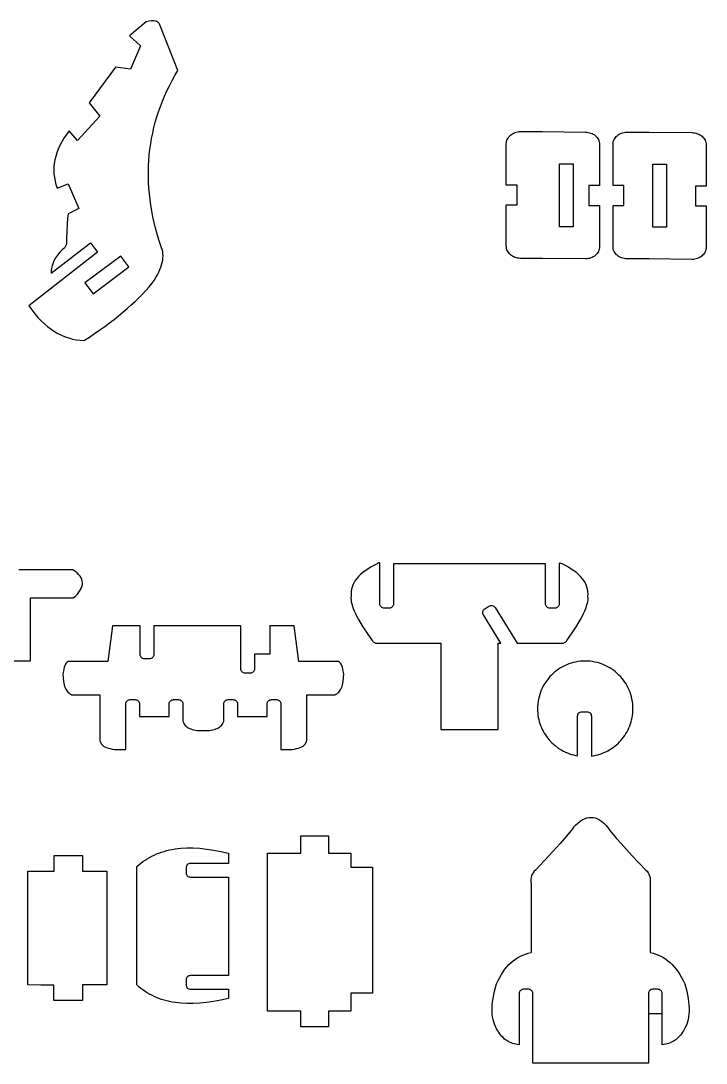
# Model space of a CAD drawing. Extents: x 0.1 to 16.9, y 0.1 to 16.5.
# Drawn here: x 8.04 to 13.79, y 7.74 to 16.48 of the extents above; entities that cross this region are included whole.
import ezdxf

# ---------------------------------------------------------------- set-up
doc = ezdxf.new("R2010")
doc.units = 0
doc.layers.add('Harley 1', color=1, linetype='CONTINUOUS')

msp = doc.modelspace()

# ---------------------------------------------------------------- linework, layer by layer
at = {"layer": 'Harley 1'}
for points in [[(8.2958, 14.3634), (8.6254, 14.6163), (8.6847, 14.5384), (8.1076, 14.0884), (8.1328, 14.0543), (8.1586, 14.0222), (8.1848, 13.9924), (8.2116, 13.9646), (8.2388, 13.939), (8.2665, 13.9156), (8.2947, 13.8942), (8.3235, 13.875), (8.3527, 13.8579), (8.3824, 13.843), (8.4126, 13.8302), (8.4433, 13.8195), (8.4745, 13.8109), (8.5062, 13.8045), (8.5383, 13.8002), (8.571, 13.7981), (8.6164, 13.8275), (8.6604, 13.857), (8.7032, 13.8866), (8.7447, 13.9163), (8.7849, 13.9461), (8.8239, 13.9759), (8.8616, 14.0059), (8.898, 14.0359), (8.9331, 14.066), (8.967, 14.0962), (8.9995, 14.1265), (9.0308, 14.1568), (9.0609, 14.1873), (9.0896, 14.2178), (9.1171, 14.2484), (9.1433, 14.2791), (9.1592, 14.3029), (9.1736, 14.3262), (9.1864, 14.3488), (9.1978, 14.3709), (9.2076, 14.3925), (9.2159, 14.4134), (9.2226, 14.4338), (9.2279, 14.4537), (9.2316, 14.4729), (9.2337, 14.4916), (9.2344, 14.5097), (9.2335, 14.5273), (9.2311, 14.5442), (9.2272, 14.5606), (9.2217, 14.5765), (9.2147, 14.5917), (9.1989, 14.6412), (9.1845, 14.6904), (9.1713, 14.7394), (9.1594, 14.7882), (9.1489, 14.8367), (9.1396, 14.885), (9.1317, 14.9332), (9.125, 14.981), (9.1197, 15.0287), (9.1157, 15.0761), (9.113, 15.1233), (9.1115, 15.1703), (9.1114, 15.2171), (9.1126, 15.2636), (9.1151, 15.31), (9.1189, 15.3561), (9.1241, 15.4019), (9.1305, 15.4476), (9.1382, 15.493), (9.1472, 15.5382), (9.1576, 15.5832), (9.1692, 15.628), (9.1822, 15.6725), (9.1964, 15.7168), (9.212, 15.7609), (9.2289, 15.8048), (9.2471, 15.8484), (9.2665, 15.8918), (9.2873, 15.935), (9.3094, 15.978), (9.3328, 16.0208), (9.3575, 16.0633), (9.2059, 16.4441), (9.2041, 16.4502), (9.2016, 16.4558), (9.1983, 16.4607), (9.1944, 16.4651), (9.1898, 16.4688), (9.1845, 16.472), (9.1785, 16.4746), (9.1718, 16.4765), (9.1563, 16.4787), (9.1381, 16.4785), (9.1171, 16.4759), (9.0933, 16.4709), (8.9525, 16.3539), (9.0444, 16.2683), (8.9603, 16.0737), (8.8347, 16.091), (8.6151, 15.7915), (8.7027, 15.6804), (8.5157, 15.4758), (8.4455, 15.557), (8.4233, 15.5258), (8.4033, 15.4948), (8.3854, 15.464), (8.3695, 15.4333), (8.3559, 15.4027), (8.3443, 15.3723), (8.3349, 15.3421), (8.3275, 15.312), (8.3224, 15.282), (8.3193, 15.2523), (8.3183, 15.2226), (8.3195, 15.1932), (8.3228, 15.1639), (8.3283, 15.1347), (8.3358, 15.1057), (8.3455, 15.0768), (8.4376, 15.1126), (8.527, 14.9042), (8.4377, 14.8594), (8.4334, 14.8208), (8.4296, 14.7736), (8.4264, 14.7178), (8.4239, 14.6534), (8.4254, 14.6384), (8.4253, 14.6245), (8.4236, 14.6115), (8.4204, 14.5995), (8.4156, 14.5884), (8.4093, 14.5784), (8.4013, 14.5692), (8.3918, 14.5611), (8.3692, 14.5379), (8.3496, 14.5143), (8.3331, 14.4903), (8.3196, 14.4658), (8.3091, 14.4408), (8.305, 14.4282), (8.3016, 14.4155), (8.299, 14.4026), (8.2972, 14.3896), (8.2961, 14.3766), (8.2958, 14.3634)], [(12.8943, 14.586), (12.8937, 14.5755), (12.8919, 14.5652), (12.889, 14.5553), (12.8851, 14.5458), (12.8801, 14.5368), (12.8742, 14.5282), (12.8674, 14.5202), (12.8598, 14.5128), (12.8514, 14.5061), (12.8423, 14.5001), (12.8326, 14.495), (12.8224, 14.4906), (12.8116, 14.4872), (12.8003, 14.4847), (12.7887, 14.4832), (12.7767, 14.4828), (12.4162, 14.4874), (12.2308, 14.4874), (12.2188, 14.488), (12.2071, 14.4895), (12.1959, 14.4921), (12.1851, 14.4956), (12.1748, 14.4999), (12.1651, 14.5051), (12.156, 14.5111), (12.1477, 14.5177), (12.1401, 14.5251), (12.1333, 14.533), (12.1274, 14.5415), (12.1224, 14.5506), (12.1184, 14.56), (12.1155, 14.5699), (12.1137, 14.5801), (12.1131, 14.5906), (12.1131, 14.936), (12.2028, 14.936), (12.2028, 15.1018), (12.1131, 15.1018), (12.1131, 15.4472), (12.1137, 15.4577), (12.1155, 15.4679), (12.1184, 15.4778), (12.1224, 15.4873), (12.1274, 15.4963), (12.1333, 15.5048), (12.1401, 15.5127), (12.1477, 15.5201), (12.156, 15.5267), (12.1651, 15.5327), (12.1748, 15.5379), (12.1851, 15.5422), (12.1959, 15.5457), (12.2071, 15.5483), (12.2188, 15.5498), (12.2308, 15.5504), (12.4162, 15.5504), (12.7767, 15.5458), (12.7887, 15.5451), (12.8003, 15.5434), (12.8116, 15.5408), (12.8224, 15.5373), (12.8326, 15.5329), (12.8423, 15.5277), (12.8514, 15.5218), (12.8598, 15.5152), (12.8674, 15.5079), (12.8742, 15.5), (12.8801, 15.4915), (12.8851, 15.4825), (12.889, 15.4731), (12.8919, 15.4633), (12.8937, 15.4531), (12.8943, 15.4426), (12.8943, 15.0972), (12.8047, 15.0972), (12.8047, 14.9314), (12.8943, 14.9314), (12.8943, 14.586)], [(13.0078, 15.4426), (13.0084, 15.4531), (13.0102, 15.4633), (13.0131, 15.4732), (13.0171, 15.4827), (13.0221, 15.4917), (13.028, 15.5002), (13.0348, 15.5081), (13.0424, 15.5155), (13.0508, 15.5221), (13.0598, 15.5281), (13.0695, 15.5333), (13.0798, 15.5376), (13.0906, 15.5411), (13.1019, 15.5437), (13.1135, 15.5452), (13.1255, 15.5458), (13.3109, 15.5458), (13.6714, 15.5412), (13.6834, 15.5405), (13.695, 15.5388), (13.7063, 15.5362), (13.7171, 15.5327), (13.7273, 15.5283), (13.737, 15.5231), (13.7461, 15.5172), (13.7545, 15.5105), (13.7621, 15.5032), (13.7689, 15.4953), (13.7748, 15.4869), (13.7798, 15.4779), (13.7837, 15.4685), (13.7866, 15.4587), (13.7884, 15.4485), (13.789, 15.438), (13.789, 15.0926), (13.6994, 15.0926), (13.6994, 14.9268), (13.789, 14.9268), (13.789, 14.5814), (13.7884, 14.5709), (13.7866, 14.5606), (13.7837, 14.5507), (13.7798, 14.5412), (13.7748, 14.5321), (13.7689, 14.5236), (13.7621, 14.5156), (13.7545, 14.5082), (13.7461, 14.5015), (13.737, 14.4955), (13.7273, 14.4903), (13.7171, 14.486), (13.7063, 14.4826), (13.695, 14.4801), (13.6834, 14.4786), (13.6714, 14.4782), (13.3109, 14.4828), (13.1255, 14.4828), (13.1135, 14.4834), (13.1019, 14.4849), (13.0906, 14.4875), (13.0798, 14.491), (13.0695, 14.4953), (13.0598, 14.5005), (13.0508, 14.5065), (13.0424, 14.5131), (13.0348, 14.5205), (13.028, 14.5284), (13.0221, 14.5369), (13.0171, 14.5459), (13.0131, 14.5554), (13.0102, 14.5653), (13.0084, 14.5755), (13.0078, 14.586), (13.0078, 14.9314), (13.0975, 14.9314), (13.0975, 15.0972), (13.0078, 15.0972), (13.0078, 15.4426)], [(12.5597, 15.2811), (12.6747, 15.2811), (12.6747, 14.7521), (12.5597, 14.7521), (12.5597, 15.2811)], [(13.3409, 15.2765), (13.4559, 15.2765), (13.4559, 14.7475), (13.3409, 14.7475), (13.3409, 15.2765)], [(8.5794, 14.2818), (8.6483, 14.1897), (8.9482, 14.4148), (8.8793, 14.5069), (8.5794, 14.2818)], [(12.7112, 10.316), (12.7112, 10.6495), (12.7119, 10.6569), (12.7141, 10.6638), (12.7175, 10.6701), (12.722, 10.6755), (12.7274, 10.68), (12.7336, 10.6834), (12.7405, 10.6856), (12.7479, 10.6863), (12.7895, 10.6863), (12.7969, 10.6856), (12.8037, 10.6834), (12.81, 10.68), (12.8154, 10.6755), (12.8199, 10.6701), (12.8233, 10.6638), (12.8254, 10.6569), (12.8262, 10.6495), (12.8262, 10.3142), (12.8445, 10.317), (12.8625, 10.3206), (12.8803, 10.3249), (12.8977, 10.3301), (12.9147, 10.336), (12.9314, 10.3427), (12.9478, 10.35), (12.9637, 10.3581), (12.9792, 10.3669), (12.9943, 10.3763), (13.0089, 10.3864), (13.023, 10.3971), (13.0366, 10.4083), (13.0497, 10.4202), (13.0623, 10.4326), (13.0743, 10.4456), (13.0858, 10.4591), (13.0966, 10.4731), (13.1068, 10.4876), (13.1164, 10.5025), (13.1254, 10.5179), (13.1336, 10.5338), (13.1412, 10.55), (13.1481, 10.5666), (13.1542, 10.5836), (13.1595, 10.6009), (13.1641, 10.6185), (13.168, 10.6365), (13.1709, 10.6547), (13.1731, 10.6732), (13.1744, 10.692), (13.1749, 10.711), (13.1743, 10.7315), (13.1728, 10.7519), (13.1703, 10.7719), (13.1667, 10.7916), (13.1623, 10.8109), (13.1569, 10.8299), (13.1506, 10.8485), (13.1434, 10.8666), (13.1354, 10.8844), (13.1266, 10.9016), (13.1169, 10.9184), (13.1065, 10.9346), (13.0954, 10.9503), (13.0835, 10.9654), (13.0709, 10.9799), (13.0577, 10.9938), (13.0438, 11.007), (13.0293, 11.0196), (13.0142, 11.0315), (12.9985, 11.0426), (12.9823, 11.053), (12.9655, 11.0627), (12.9483, 11.0715), (12.9306, 11.0795), (12.9124, 11.0867), (12.8938, 11.093), (12.8748, 11.0984), (12.8555, 11.1028), (12.8358, 11.1064), (12.8158, 11.1089), (12.7955, 11.1104), (12.7749, 11.111), (12.7543, 11.1104), (12.734, 11.1089), (12.714, 11.1064), (12.6943, 11.1028), (12.6749, 11.0984), (12.6559, 11.093), (12.6374, 11.0867), (12.6192, 11.0795), (12.6015, 11.0715), (12.5842, 11.0627), (12.5675, 11.053), (12.5512, 11.0426), (12.5356, 11.0315), (12.5204, 11.0196), (12.5059, 11.007), (12.492, 10.9938), (12.4788, 10.9799), (12.4662, 10.9654), (12.4543, 10.9503), (12.4432, 10.9346), (12.4328, 10.9184), (12.4231, 10.9016), (12.4143, 10.8844), (12.4063, 10.8666), (12.3991, 10.8485), (12.3928, 10.8299), (12.3875, 10.8109), (12.383, 10.7916), (12.3795, 10.7719), (12.3769, 10.7519), (12.3754, 10.7315), (12.3749, 10.711), (12.3753, 10.6925), (12.3766, 10.6742), (12.3786, 10.6561), (12.3815, 10.6383), (12.3852, 10.6208), (12.3897, 10.6035), (12.3948, 10.5866), (12.4008, 10.5699), (12.4074, 10.5537), (12.4147, 10.5377), (12.4227, 10.5222), (12.4313, 10.5071), (12.4406, 10.4923), (12.4504, 10.4781), (12.4719, 10.4508), (12.4957, 10.4256), (12.5215, 10.4025), (12.5492, 10.3816), (12.5787, 10.3631), (12.594, 10.3548), (12.6098, 10.3471), (12.6259, 10.3401), (12.6423, 10.3339), (12.6591, 10.3283), (12.6762, 10.3234), (12.6935, 10.3193), (12.7112, 10.316)], [(10.3906, 8.1738), (10.1096, 8.1738), (10.1096, 9.5002), (10.3906, 9.5002), (10.3906, 9.644), (10.6228, 9.644), (10.6228, 9.5002), (10.8089, 9.5002), (10.8089, 9.3825), (10.9895, 9.3825), (10.9895, 8.3249), (10.8089, 8.3249), (10.8089, 8.1738), (10.6228, 8.1738), (10.6228, 8.0449), (10.3906, 8.0449), (10.3906, 8.1738)], [(9.0155, 8.395), (9.0157, 8.8913), (9.0155, 9.3877), (9.0317, 9.4022), (9.0484, 9.4161), (9.0656, 9.4292), (9.0833, 9.4416), (9.1014, 9.4533), (9.1201, 9.4643), (9.1393, 9.4746), (9.159, 9.4842), (9.1792, 9.493), (9.1999, 9.5012), (9.2212, 9.5086), (9.2429, 9.5153), (9.2651, 9.5213), (9.2878, 9.5266), (9.311, 9.5312), (9.3347, 9.5351), (9.3589, 9.5383), (9.3837, 9.5407), (9.4346, 9.5435), (9.4876, 9.5434), (9.5425, 9.5405), (9.5995, 9.5347), (9.6585, 9.526), (9.7194, 9.5146), (9.7824, 9.5002), (9.7824, 9.4144), (9.4637, 9.4144), (9.4563, 9.4137), (9.4494, 9.4115), (9.4431, 9.4081), (9.4377, 9.4036), (9.4332, 9.3982), (9.4297, 9.392), (9.4276, 9.3851), (9.4268, 9.3777), (9.4268, 9.3361), (9.4276, 9.3287), (9.4297, 9.3219), (9.4332, 9.3156), (9.4377, 9.3102), (9.4431, 9.3057), (9.4494, 9.3023), (9.4563, 9.3002), (9.4637, 9.2994), (9.7824, 9.2994), (9.7824, 8.8913), (9.7824, 8.4733), (9.4637, 8.4733), (9.4563, 8.4725), (9.4494, 8.4704), (9.4431, 8.467), (9.4377, 8.4625), (9.4332, 8.4571), (9.4297, 8.4508), (9.4276, 8.444), (9.4268, 8.4366), (9.4268, 8.395), (9.4276, 8.3876), (9.4297, 8.3807), (9.4332, 8.3745), (9.4377, 8.3691), (9.4431, 8.3646), (9.4494, 8.3612), (9.4563, 8.359), (9.4637, 8.3583), (9.7824, 8.3583), (9.7824, 8.2825), (9.7194, 8.2681), (9.6585, 8.2566), (9.5995, 8.248), (9.5425, 8.2422), (9.4876, 8.2393), (9.4346, 8.2392), (9.3837, 8.242), (9.3589, 8.2444), (9.3347, 8.2476), (9.311, 8.2515), (9.2878, 8.256), (9.2651, 8.2613), (9.2429, 8.2674), (9.2212, 8.2741), (9.1999, 8.2815), (9.1792, 8.2897), (9.159, 8.2985), (9.1393, 8.3081), (9.1201, 8.3184), (9.1014, 8.3294), (9.0833, 8.3411), (9.0656, 8.3535), (9.0484, 8.3666), (9.0317, 8.3805), (9.0155, 8.395)], [(8.7618, 8.395), (8.7329, 8.395), (8.5582, 8.395), (8.5582, 8.2636), (8.3186, 8.2636), (8.3186, 8.3932), (8.2095, 8.3941), (8.1003, 8.395), (8.1003, 9.3493), (8.3205, 9.3493), (8.3205, 9.4807), (8.5582, 9.4807), (8.5582, 9.3493), (8.7618, 9.3493), (8.7618, 8.395)]]:
    msp.add_lwpolyline(points, close=True, dxfattribs=at)
for points in [[(12.0674, 11.2615), (11.9206, 11.4984), (11.9173, 11.505), (11.9155, 11.512), (11.9151, 11.5191), (11.916, 11.5261), (11.9183, 11.5328), (11.9218, 11.539), (11.9265, 11.5445), (11.9324, 11.549), (11.9677, 11.5709), (11.9744, 11.5742), (11.9814, 11.576), (11.9885, 11.5763), (11.9954, 11.5754), (12.0021, 11.5731), (12.0083, 11.5696), (12.0138, 11.5648), (12.0183, 11.559), (12.2027, 11.2615), (12.5802, 11.2615), (12.5861, 11.261), (12.5917, 11.2615), (12.5971, 11.2629), (12.6023, 11.2652), (12.6072, 11.2684), (12.612, 11.2725), (12.6165, 11.2776), (12.6207, 11.2836), (12.6654, 11.3474), (12.7036, 11.4061), (12.7354, 11.4598), (12.7489, 11.4847), (12.7607, 11.5084), (12.771, 11.5308), (12.7796, 11.5519), (12.7867, 11.5718), (12.7921, 11.5904), (12.7959, 11.6077), (12.7981, 11.6238), (12.7986, 11.6386), (12.7976, 11.6521), (12.7983, 11.6726), (12.797, 11.6926), (12.7939, 11.7122), (12.7888, 11.7313), (12.7819, 11.75), (12.7731, 11.7682), (12.7623, 11.7859), (12.7497, 11.8032), (12.7352, 11.82), (12.7187, 11.8363), (12.7004, 11.8522), (12.6801, 11.8677), (12.658, 11.8826), (12.634, 11.8971), (12.608, 11.9112), (12.5802, 11.9248), (12.5707, 11.9293), (12.5636, 11.9308), (12.561, 11.9305), (12.5589, 11.9293), (12.5575, 11.9274), (12.5566, 11.9248), (12.5566, 11.5903), (12.5559, 11.5829), (12.5537, 11.576), (12.5503, 11.5698), (12.5458, 11.5643), (12.5404, 11.5598), (12.5342, 11.5564), (12.5273, 11.5543), (12.5199, 11.5535), (12.4783, 11.5535), (12.4709, 11.5543), (12.4641, 11.5564), (12.4578, 11.5598), (12.4524, 11.5643), (12.4479, 11.5698), (12.4445, 11.5761), (12.4424, 11.583), (12.4416, 11.5903), (12.4416, 11.9248), (11.8045, 11.9248), (11.1673, 11.9248), (11.1673, 11.5903), (11.1666, 11.583), (11.1645, 11.5761), (11.1611, 11.5698), (11.1566, 11.5643), (11.1511, 11.5598), (11.1449, 11.5564), (11.138, 11.5543), (11.1306, 11.5535), (11.089, 11.5535), (11.0817, 11.5543), (11.0748, 11.5564), (11.0686, 11.5598), (11.0631, 11.5643), (11.0586, 11.5698), (11.0552, 11.576), (11.0531, 11.5829), (11.0523, 11.5903), (11.0523, 11.9248), (11.0522, 11.9299), (11.0513, 11.9335), (11.0496, 11.9357), (11.047, 11.9364), (11.0437, 11.9357), (11.0395, 11.9335), (11.0288, 11.9248), (11.0009, 11.9112), (10.975, 11.8971), (10.951, 11.8826), (10.9288, 11.8677), (10.9086, 11.8522), (10.8902, 11.8363), (10.8738, 11.82), (10.8593, 11.8032), (10.8466, 11.7859), (10.8359, 11.7682), (10.827, 11.75), (10.8201, 11.7313), (10.8151, 11.7122), (10.8119, 11.6926), (10.8107, 11.6726), (10.8114, 11.6521), (10.8103, 11.6386), (10.8109, 11.6238), (10.8131, 11.6077), (10.8169, 11.5904), (10.8223, 11.5718), (10.8293, 11.5519), (10.838, 11.5308), (10.8482, 11.5084), (10.8601, 11.4847), (10.8735, 11.4598), (10.9053, 11.4061), (10.9436, 11.3474), (10.9882, 11.2836), (10.9925, 11.2776), (10.997, 11.2725), (11.0017, 11.2684), (11.0067, 11.2652), (11.0118, 11.2629), (11.0173, 11.2615), (11.0229, 11.261), (11.0288, 11.2615), (11.5631, 11.2615), (11.5631, 10.5355), (11.8045, 10.5355), (12.0458, 10.5355), (12.0458, 11.2615), (12.0667, 11.2615)], [(7.6867, 11.1131), (8.1238, 11.1128), (8.1238, 11.6397), (8.4813, 11.6397), (8.4996, 11.6562), (8.5155, 11.6724), (8.5288, 11.6884), (8.5398, 11.7042), (8.5482, 11.7198), (8.5542, 11.7351), (8.5576, 11.7502), (8.5586, 11.765), (8.5572, 11.7796), (8.5532, 11.794), (8.5468, 11.8082), (8.5379, 11.8221), (8.5265, 11.8358), (8.5127, 11.8493), (8.4964, 11.8626), (8.4776, 11.8756), (8.0243, 11.8756)], [(10.1285, 11.4091), (10.1285, 11.1696), (10.0017, 11.1698), (10.0017, 11.0452), (10.001, 11.0378), (9.9989, 11.0309), (9.9955, 11.0247), (9.991, 11.0192), (9.9855, 11.0147), (9.9793, 11.0113), (9.9724, 11.0091), (9.965, 11.0084), (9.9234, 11.0084), (9.9161, 11.0091), (9.9092, 11.0113), (9.903, 11.0147), (9.8975, 11.0192), (9.893, 11.0247), (9.8896, 11.0309), (9.8875, 11.0378), (9.8867, 11.0452), (9.8867, 11.4064), (9.5721, 11.4064), (9.1566, 11.4064), (9.1566, 11.1668), (9.1558, 11.1594), (9.1537, 11.1525), (9.1503, 11.1463), (9.1458, 11.1408), (9.1403, 11.1363), (9.1341, 11.1329), (9.1272, 11.1307), (9.1199, 11.13), (9.0783, 11.13), (9.0709, 11.1307), (9.064, 11.1329), (9.0578, 11.1363), (9.0523, 11.1408), (9.0479, 11.1463), (9.0445, 11.1525), (9.0423, 11.1594), (9.0416, 11.1668), (9.0416, 11.4064), (8.8093, 11.4064), (8.7706, 11.106), (8.4371, 11.106), (8.4298, 11.101), (8.423, 11.0938), (8.4169, 11.0844), (8.4113, 11.0729), (8.4063, 11.0591), (8.4018, 11.0432), (8.398, 11.025), (8.3947, 11.0047), (8.3957, 10.9697), (8.3991, 10.9384), (8.4017, 10.9241), (8.4049, 10.9107), (8.4087, 10.8983), (8.4131, 10.8868), (8.4181, 10.8762), (8.4238, 10.8665), (8.43, 10.8578), (8.4368, 10.8499), (8.4443, 10.843), (8.4523, 10.837), (8.461, 10.832), (8.4702, 10.8278), (8.7042, 10.8278), (8.7042, 10.4575), (8.7053, 10.4455), (8.7081, 10.4343), (8.7125, 10.424), (8.7186, 10.4146), (8.7263, 10.4061), (8.7357, 10.3984), (8.7468, 10.3916), (8.7595, 10.3856), (8.7739, 10.3805), (8.79, 10.3763), (8.8077, 10.3729), (8.8271, 10.3704), (8.8481, 10.3688), (8.8708, 10.368), (8.8952, 10.3681), (8.9213, 10.369), (8.9213, 10.7505), (8.922, 10.7579), (8.9242, 10.7648), (8.9276, 10.771), (8.932, 10.7765), (8.9375, 10.781), (8.9437, 10.7844), (8.9506, 10.7865), (8.958, 10.7873), (8.9996, 10.7873), (9.0069, 10.7865), (9.0138, 10.7844), (9.0201, 10.781), (9.0255, 10.7765), (9.03, 10.771), (9.0334, 10.7647), (9.0355, 10.7578), (9.0363, 10.7505), (9.0363, 10.6454), (9.2861, 10.6454), (9.2861, 10.7505), (9.2868, 10.7579), (9.289, 10.7648), (9.2924, 10.771), (9.2969, 10.7765), (9.3023, 10.781), (9.3085, 10.7844), (9.3154, 10.7865), (9.3228, 10.7873), (9.3644, 10.7873), (9.3718, 10.7865), (9.3786, 10.7844), (9.3849, 10.781), (9.3903, 10.7765), (9.3948, 10.771), (9.3982, 10.7647), (9.4003, 10.7578), (9.4011, 10.7505), (9.4011, 10.6067), (9.4046, 10.5968), (9.4091, 10.5876), (9.4145, 10.579), (9.4209, 10.571), (9.4282, 10.5638), (9.4365, 10.5571), (9.4458, 10.5512), (9.456, 10.5459), (9.4671, 10.5413), (9.4793, 10.5373), (9.4923, 10.534), (9.5064, 10.5314), (9.5214, 10.5294), (9.5373, 10.5281), (9.5721, 10.5275), (9.6068, 10.5281), (9.6228, 10.5294), (9.6377, 10.5314), (9.6518, 10.534), (9.6649, 10.5373), (9.677, 10.5413), (9.6881, 10.5459), (9.6983, 10.5512), (9.7076, 10.5571), (9.7159, 10.5638), (9.7232, 10.571), (9.7296, 10.579), (9.735, 10.5876), (9.7395, 10.5968), (9.743, 10.6067), (9.743, 10.7505), (9.7438, 10.7578), (9.7459, 10.7647), (9.7493, 10.771), (9.7538, 10.7765), (9.7592, 10.781), (9.7655, 10.7844), (9.7724, 10.7865), (9.7797, 10.7873), (9.8213, 10.7873), (9.8287, 10.7865), (9.8356, 10.7844), (9.8418, 10.781), (9.8473, 10.7765), (9.8517, 10.771), (9.8551, 10.7648), (9.8573, 10.7579), (9.858, 10.7505), (9.858, 10.6454), (10.1079, 10.6454), (10.1079, 10.7505), (10.1086, 10.7578), (10.1107, 10.7647), (10.1141, 10.771), (10.1186, 10.7765), (10.1241, 10.781), (10.1303, 10.7844), (10.1372, 10.7865), (10.1446, 10.7873), (10.1861, 10.7873), (10.1935, 10.7865), (10.2004, 10.7844), (10.2066, 10.781), (10.2121, 10.7765), (10.2166, 10.771), (10.22, 10.7648), (10.2221, 10.7579), (10.2229, 10.7505), (10.2229, 10.369), (10.2489, 10.3681), (10.2733, 10.368), (10.296, 10.3688), (10.317, 10.3704), (10.3364, 10.3729), (10.3542, 10.3763), (10.3702, 10.3805), (10.3846, 10.3856), (10.3973, 10.3916), (10.4084, 10.3984), (10.4178, 10.4061), (10.4256, 10.4146), (10.4316, 10.424), (10.436, 10.4343), (10.4388, 10.4455), (10.4399, 10.4575), (10.4399, 10.8278), (10.6739, 10.8278), (10.6831, 10.832), (10.6918, 10.837), (10.6998, 10.843), (10.7073, 10.8499), (10.7141, 10.8578), (10.7204, 10.8665), (10.726, 10.8762), (10.731, 10.8868), (10.7354, 10.8983), (10.7392, 10.9107), (10.7424, 10.9241), (10.7451, 10.9384), (10.7485, 10.9697), (10.7494, 11.0047), (10.7461, 11.025), (10.7423, 11.0432), (10.7379, 11.0591), (10.7328, 11.0729), (10.7273, 11.0844), (10.7211, 11.0938), (10.7144, 11.101), (10.7071, 11.106), (10.3736, 11.106), (10.3349, 11.4064), (10.1285, 11.4064)], [(12.6745, 9.7154), (12.6936, 9.7353), (12.7126, 9.7525), (12.7315, 9.7671), (12.7502, 9.779), (12.7688, 9.7883), (12.7873, 9.7949), (12.8056, 9.7989), (12.8237, 9.8002), (12.8417, 9.7989), (12.8596, 9.7949), (12.8773, 9.7883), (12.8949, 9.779), (12.9123, 9.7671), (12.9296, 9.7525), (12.9467, 9.7353), (12.9637, 9.7154), (12.9826, 9.6907), (13.0075, 9.6603), (13.0383, 9.6242), (13.0752, 9.5824), (13.1669, 9.4816), (13.2826, 9.3579), (13.2933, 9.3477), (13.3022, 9.3362), (13.3094, 9.3237), (13.3149, 9.3099), (13.3186, 9.295), (13.3206, 9.2789), (13.3208, 9.2617), (13.3193, 9.2433), (13.3193, 8.667)], [(12.6764, 9.7154), (12.6576, 9.6907), (12.6327, 9.6603), (12.6019, 9.6242), (12.565, 9.5824), (12.4733, 9.4816), (12.3576, 9.3579), (12.3469, 9.3477), (12.338, 9.3362), (12.3308, 9.3237), (12.3253, 9.3099), (12.3216, 9.295), (12.3196, 9.2789), (12.3194, 9.2617), (12.3209, 9.2433), (12.3209, 8.667)], [(13.3201, 8.667), (13.3435, 8.6614), (13.3662, 8.6544), (13.3882, 8.646), (13.4095, 8.6361), (13.43, 8.6248), (13.4499, 8.612), (13.469, 8.5979), (13.4874, 8.5822), (13.5051, 8.5651), (13.5221, 8.5466), (13.5384, 8.5267), (13.5539, 8.5053), (13.5688, 8.4825), (13.5829, 8.4582), (13.5963, 8.4325), (13.609, 8.4053), (13.6183, 8.3729), (13.6262, 8.3415), (13.6328, 8.3112), (13.6381, 8.2819), (13.642, 8.2536), (13.6446, 8.2264), (13.6459, 8.2002), (13.6459, 8.175), (13.6445, 8.1509), (13.6419, 8.1278), (13.6379, 8.1058), (13.6325, 8.0847), (13.6259, 8.0648), (13.6179, 8.0458), (13.6086, 8.0279), (13.598, 8.011), (13.59, 7.998), (13.5817, 7.9858), (13.5729, 7.9743), (13.5636, 7.9636), (13.554, 7.9536), (13.5439, 7.9444), (13.5334, 7.9359), (13.5224, 7.9281), (13.5111, 7.9211), (13.4993, 7.9149), (13.4871, 7.9094), (13.4744, 7.9046), (13.4613, 7.9006), (13.4478, 7.8974), (13.4339, 7.8949), (13.4195, 7.8931), (13.4195, 8.3219), (13.4188, 8.3293), (13.4166, 8.3362), (13.4132, 8.3425), (13.4087, 8.348), (13.4033, 8.3525), (13.3971, 8.3559), (13.3902, 8.358), (13.3828, 8.3588), (13.3412, 8.3588), (13.3338, 8.358), (13.327, 8.3559), (13.3207, 8.3525), (13.3153, 8.3479), (13.3108, 8.3425), (13.3074, 8.3362), (13.3053, 8.3293), (13.3045, 8.3219), (13.3045, 7.7393), (12.8201, 7.7393), (12.3357, 7.7393), (12.3357, 8.3219), (12.3349, 8.3293), (12.3328, 8.3362), (12.3294, 8.3425), (12.3249, 8.3479), (12.3195, 8.3525), (12.3132, 8.3559), (12.3063, 8.358), (12.299, 8.3588), (12.2574, 8.3588), (12.25, 8.358), (12.2431, 8.3559), (12.2369, 8.3525), (12.2315, 8.348), (12.227, 8.3425), (12.2236, 8.3362), (12.2214, 8.3293), (12.2207, 8.3219), (12.2207, 7.8931), (12.2063, 7.8949), (12.1924, 7.8974), (12.1789, 7.9006), (12.1658, 7.9046), (12.1531, 7.9094), (12.1409, 7.9149), (12.1291, 7.9211), (12.1178, 7.9281), (12.1068, 7.9359), (12.0963, 7.9444), (12.0862, 7.9536), (12.0766, 7.9636), (12.0673, 7.9743), (12.0585, 7.9858), (12.0502, 7.998), (12.0422, 8.011), (12.0316, 8.0279), (12.0223, 8.0458), (12.0143, 8.0648), (12.0077, 8.0847), (12.0023, 8.1058), (11.9983, 8.1278), (11.9957, 8.1509), (11.9943, 8.175), (11.9943, 8.2002), (11.9956, 8.2264), (11.9982, 8.2536), (12.0021, 8.2819), (12.0074, 8.3112), (12.014, 8.3415), (12.0219, 8.3729), (12.0312, 8.4053), (12.0439, 8.4325), (12.0573, 8.4582), (12.0714, 8.4825), (12.0862, 8.5053), (12.1018, 8.5267), (12.1181, 8.5466), (12.1351, 8.5651), (12.1528, 8.5822), (12.1712, 8.5979), (12.1903, 8.612), (12.2101, 8.6248), (12.2307, 8.6361), (12.252, 8.646), (12.274, 8.6544), (12.2967, 8.6614), (12.3201, 8.667)], [(13.3045, 8.1554), (13.4195, 8.1554)]]:
    msp.add_lwpolyline(points, dxfattribs=at)

doc.saveas('drawing.dxf')
